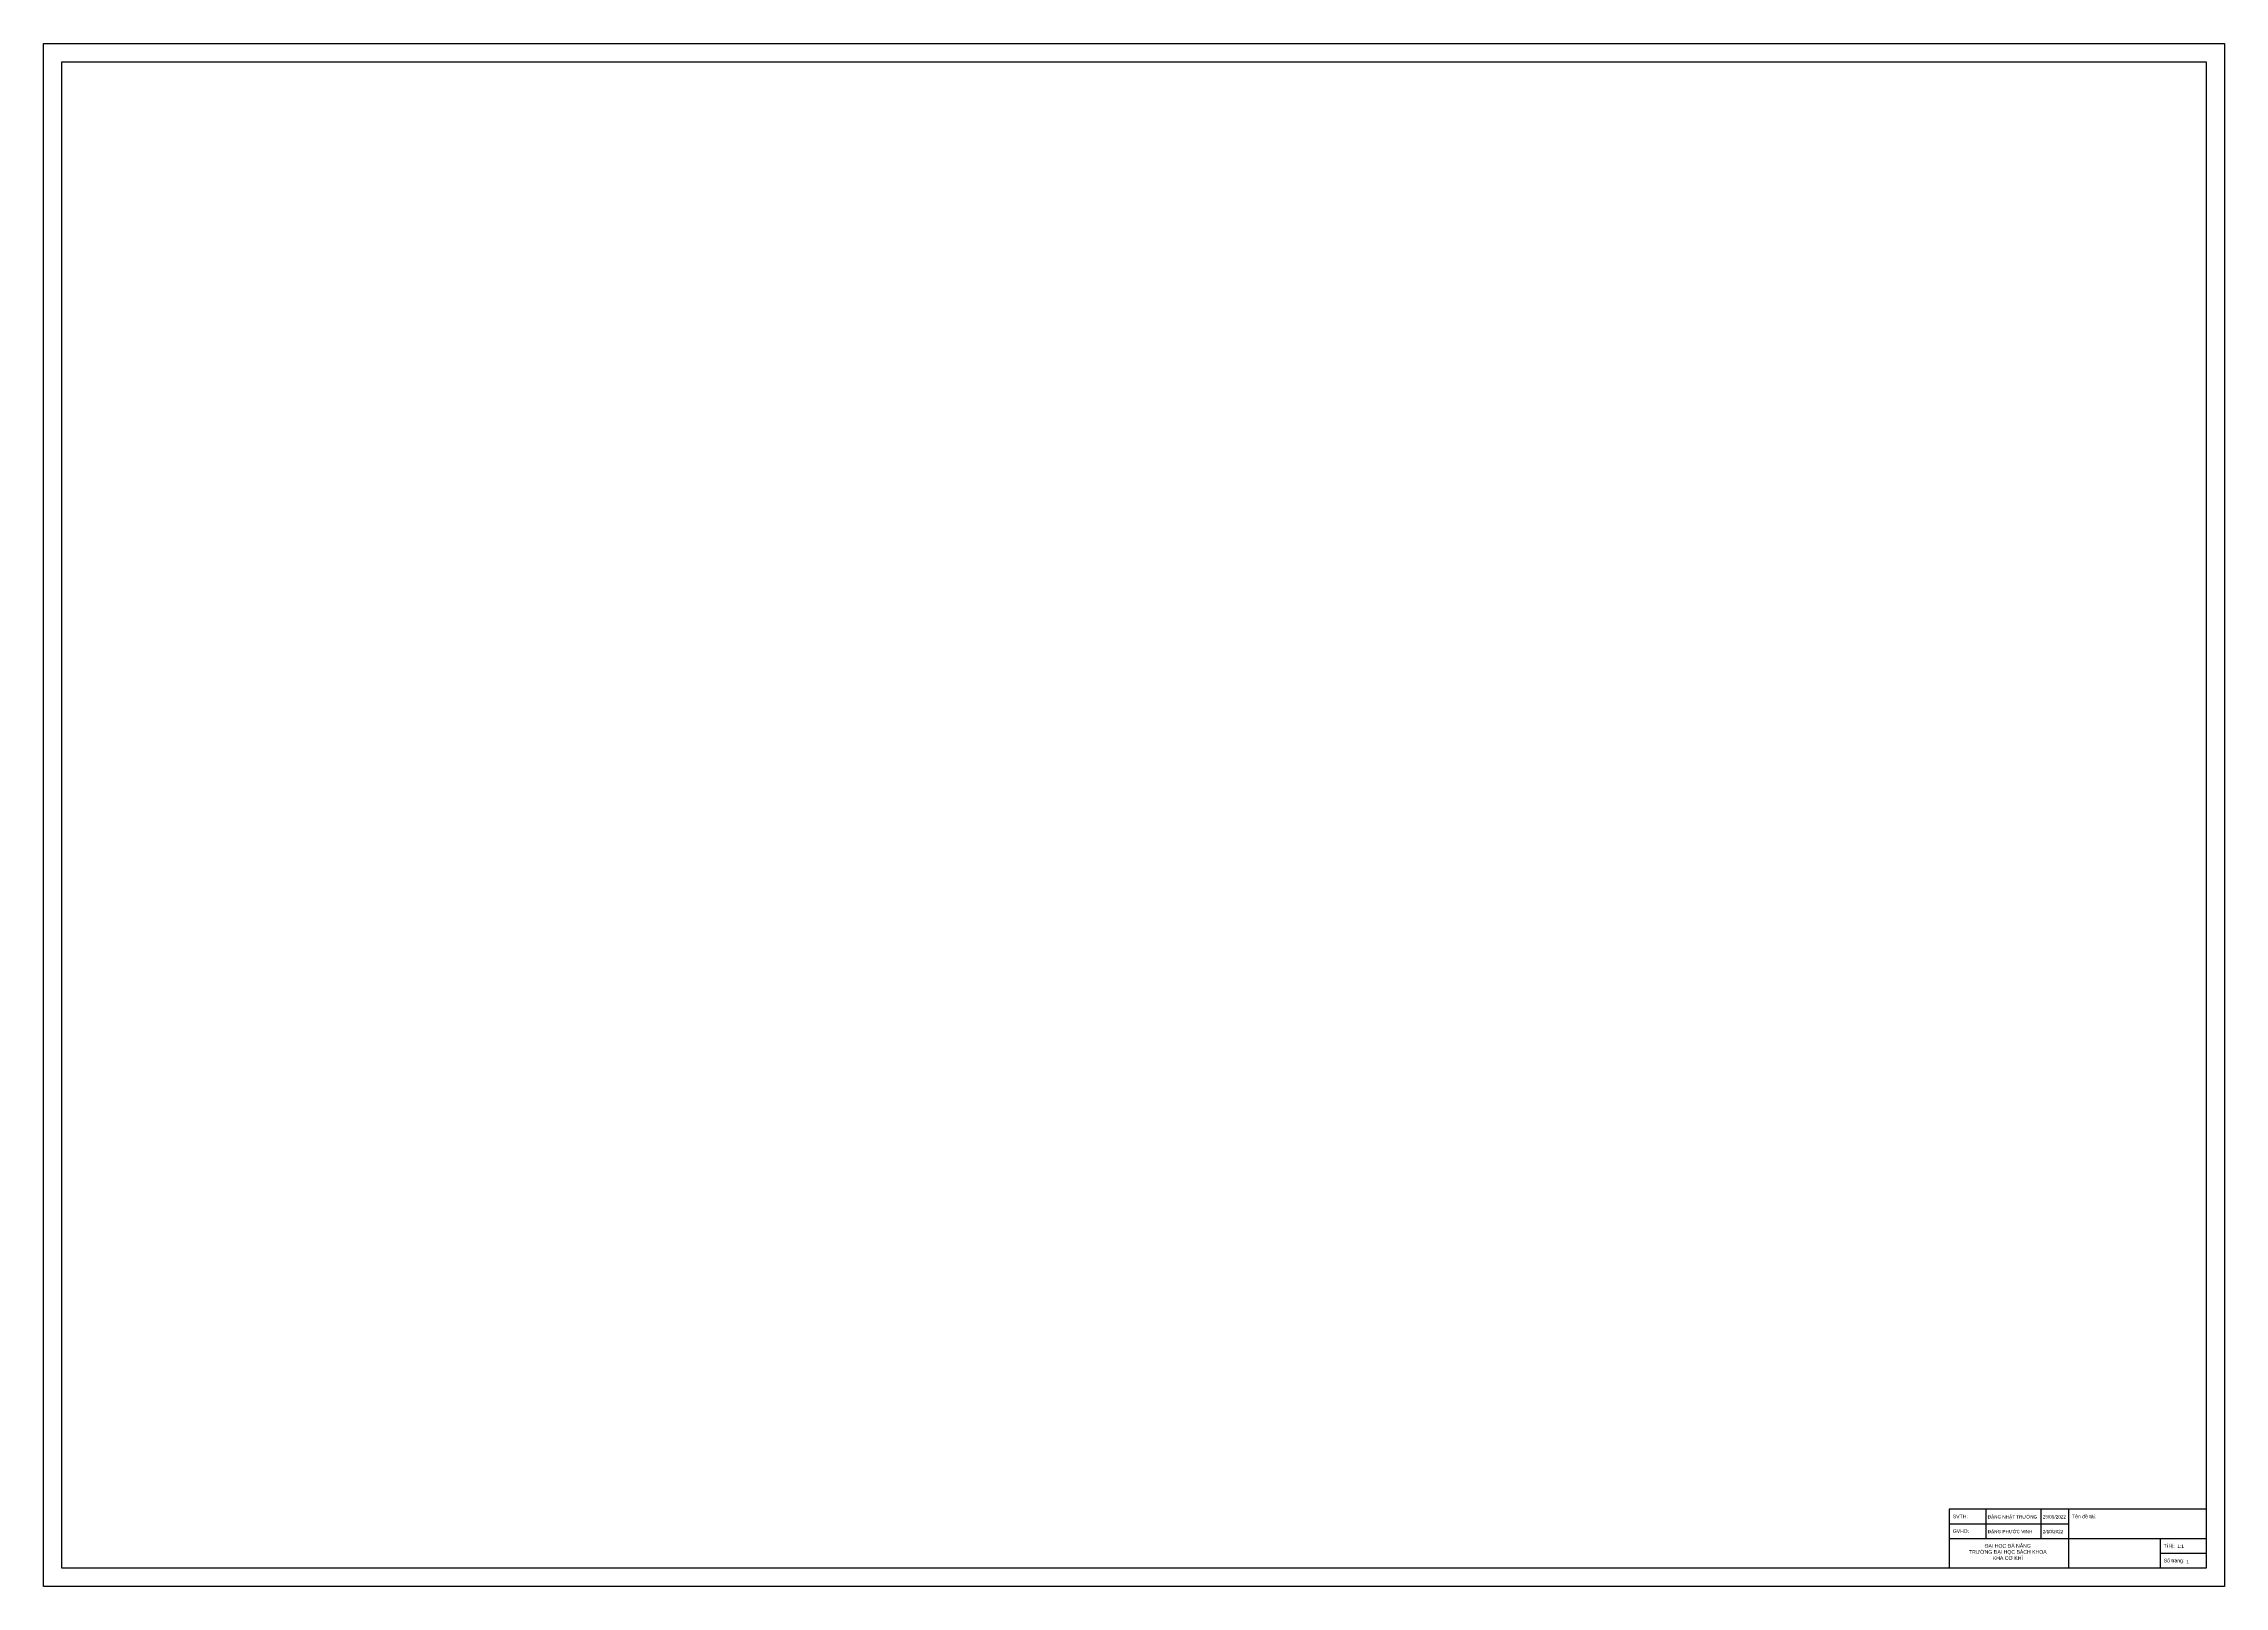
# Model space of a CAD drawing. Header units: inches. Extents: x 0 to 1189, y 0 to 841.
import ezdxf

# ---------------------------------------------------------------- set-up
doc = ezdxf.new("R2010")
doc.units = ezdxf.units.IN
doc.header["$MEASUREMENT"] = 0
doc.styles.get("Standard").update_dxf_attribs({"font": 'arial.ttf'})

# ---------------------------------------------------------------- blocks, each defined once
blk = doc.blocks.new('khung_a0')
for p, q in [((10, 10), (10, 831)), ((10, 831), (1179, 831)), ((1179, 831), (1179, 10)), ((1039, 42), (1039, 10)), ((1179, 42), (1039, 42)), ((1059, 42), (1059, 26)), ((1089, 42), (1089, 26)), ((1104, 42), (1104, 10)), ((1104, 34), (1039, 34)), ((1179, 26), (1039, 26)), ((1154, 26), (1154, 10)), ((1179, 18), (1154, 18)), ((1179, 10), (10, 10))]:
    blk.add_line(p, q)
blk.add_lwpolyline([(0, 0), (0, 841), (1189, 841), (1189, 0), (0, 0)], close=True)
at = {"char_height": 2, "attachment_point": 1}
for s, width, insert in [('SVTH:', 17.489, (1040.9, 39.1)), ('Tên đề tài:', 17.489, (1105.9, 39.1)), ('GVHD:', 17.489, (1040.9, 31.1)), ('\\pxqc;ĐẠI HỌC ĐÀ NẴNG\\PTRƯỜNG ĐẠI HỌC BÁCH KHOA\\PKHA CƠ KHÍ', 60.049, (1040.9, 23.1)), ('Tỉ lệ:', 17.489, (1155.9, 23.1)), ('Số trang:', 17.489, (1155.9, 15.1))]:
    blk.add_mtext_dynamic_manual_height_columns(s, width=width, gutter_width=1, heights=[0], dxfattribs=dict(at, insert=insert))
for tag, p in [('SVTH', (1060, 37)), ('NGAYVE', (1090, 37)), ('GVHD', (1060, 29)), ('NGAYKTRA', (1090, 29)), ('TILE', (1163.4, 21)), ('PAGES', (1168.2, 12.5))]:
    blk.add_attdef(tag, p, '', height=1.8)
at = {"flags": 9}
blk.add_attdef('WD_TB', (0, 0), '', height=1.8, dxfattribs=at)

msp = doc.modelspace()

# ---------------------------------------------------------------- block references
msp.add_blockref('khung_a0', (0, 0)).add_auto_attribs({'PAGES': '1', 'TILE': '1:1', 'NGAYKTRA': '2/10/2022', 'NGAYVE': '25/09/2022', 'GVHD': 'ĐẶNG PHƯỚC VINH', 'SVTH': 'ĐẶNG NHẬT TRƯỜNG'})

doc.saveas('drawing.dxf')
